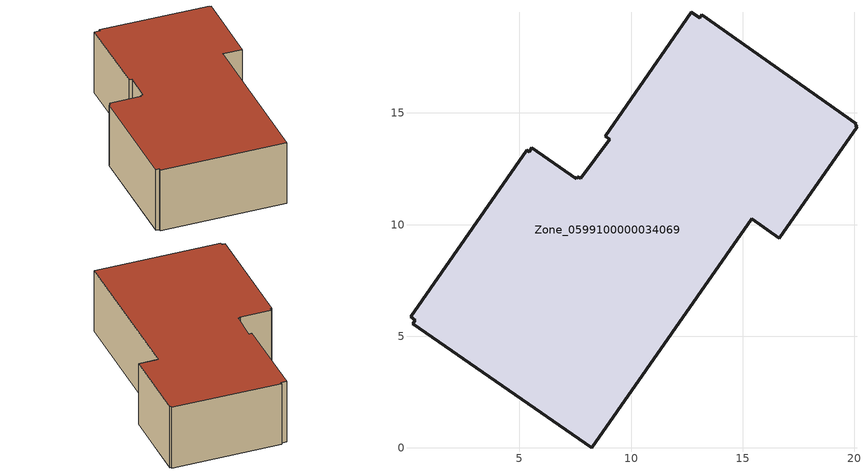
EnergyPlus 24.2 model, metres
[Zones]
Zone_0599100000034069
 floor ground (C_G): 7.54,12.06 7.6,12.14 7.75,12.08 9.04,13.82 8.84,13.95 12.69,19.52 13.07,19.26 13.17,19.39 20.09,14.52 20.04,14.44 20.12,14.39 16.64,9.39 15.4,10.26 8.23,0 0.21,5.55 0.33,5.73 0.12,5.88 5.32,13.33 5.43,13.26 5.55,13.45 z1.76
 wall outside (C_F): 0.21,5.55 8.23,0 15.4,10.26 16.64,9.39 20.12,14.39 20.04,14.44 20.09,14.52 13.17,19.39 13.07,19.26 12.69,19.52 8.84,13.95 9.04,13.82 7.75,12.08 7.6,12.14 7.54,12.06 5.55,13.45 5.43,13.26 5.32,13.33 0.12,5.88 0.33,5.73 0.21,5.55 z1.76:6.94
 roof outside (C_R): 7.6,12.14 7.54,12.06 5.55,13.45 5.43,13.26 5.32,13.33 0.12,5.88 0.33,5.73 0.21,5.55 8.23,0 15.4,10.26 16.64,9.39 20.12,14.39 20.04,14.44 20.09,14.52 13.17,19.39 13.07,19.26 12.69,19.52 8.84,13.95 9.04,13.82 7.75,12.08 z6.94
[BUILDING]
Pand.0599100000034069: North Axis=0; Terrain=City; Loads Convergence Tolerance Value=0.04; Temperature Convergence Tolerance Value=0.4; Solar Distribution=FullExterior; Maximum Number of Warmup Days=25; Minimum Number of Warmup Days=1
[Site:Location]
Rotterdam.The.Hague.AP_ZH_NLD Design_Conditions: Latitude=51.96; Longitude=4.45; Time Zone=1; Elevation=-4.5
[SITE:GROUNDTEMPERATURE:BUILDINGSURFACE]
18, 18, 18, 18, 18, 18, 18, 18, 18, 18, 18, 18
[MATERIAL] Thermal Absorptance=0.9; Solar Absorptance=0.7; Visible Absorptance=0.7
Name | Roughness | Thickness | Conductivity | Density | Specific Heat
G.D.1965-1974 | MediumSmooth | 0.15 | 0.882353 | 540 | 1210
F.D.1965-1974 | Rough | 0.3 | 0.697674 | 1920 | 840
R.D.1965-1974 | MediumRough | 0.2 | 0.232558 | 1500 | 1000
[CONSTRUCTION]
C_G: G.D.1965-1974
C_F: F.D.1965-1974
C_R: R.D.1965-1974
[ZONE]
Zone_0599100000034069: Type=1; Multiplier=1; Ceiling Height=Autocalculate; Volume=Autocalculate; Floor Area=autocalculate; Part of Total Floor Area=Yes
[ZONEINFILTRATION:DESIGNFLOWRATE]
Infil_Zone_0599100000034069: Zone or ZoneList or Space or SpaceList=Zone_0599100000034069; Schedule=AlwaysOn; Design Flow Rate Calculation Method=Flow/Area; Flow Rate per Floor Area=0.0042; Constant Term Coefficient=1; Temperature Term Coefficient=0; Velocity Term Coefficient=0; Velocity Squared Term Coefficient=0
[HVACTEMPLATE:ZONE:IDEALLOADSAIRSYSTEM]
Zone_0599100000034069: Maximum Heating Supply Air Temperature=50; Minimum Cooling Supply Air Temperature=13; Maximum Heating Supply Air Humidity Ratio=0.0156; Minimum Cooling Supply Air Humidity Ratio=0.0077; Heating Limit=NoLimit; Cooling Limit=NoLimit; Dehumidification Control Type=ConstantSensibleHeatRatio; Cooling Sensible Heat Ratio=0.7; Dehumidification Setpoint=60; Humidification Control Type=None; Humidification Setpoint=30; Outdoor Air Method=None; Outdoor Air Flow Rate per Person=0.00944; Outdoor Air Flow Rate per Zone Floor Area=0; Outdoor Air Flow Rate per Zone=0; Demand Controlled Ventilation Type=None; Outdoor Air Economizer Type=NoEconomizer; Heat Recovery Type=None; Sensible Heat Recovery Effectiveness=0.7; Latent Heat Recovery Effectiveness=0.65
[ZONECONTROL:THERMOSTAT]
ThermostatControl_Zone_0599100000034069: Zone or ZoneList=Zone_0599100000034069; Control Type Schedule=DualSetpointControlType; Control 1=Thermostat_Zone_0599100000034069; Temperature Difference Between Cutout And Setpoint=0
[THERMOSTATSETPOINT:DUALSETPOINT]
Thermostat_Zone_0599100000034069: Heating Setpoint Temperature Schedule=HeatingSetpoint_Zone_0599100000034069; Cooling Setpoint Temperature Schedule=CoolingSetpoint_Zone_0599100000034069
[SCHEDULE:COMPACT]
HeatingSetpoint_Zone_0599100000034069: Through: 12/31, For: AllDays, Until: 24:00, 21
CoolingSetpoint_Zone_0599100000034069: Through: 12/31, For: AllDays, Until: 24:00, 24
DualSetpointControlType: Through: 12/31, For: AllDays, Until: 24:00, 4
AlwaysOn: Through: 12/31, For: AllDays, Until: 24:00, 1
